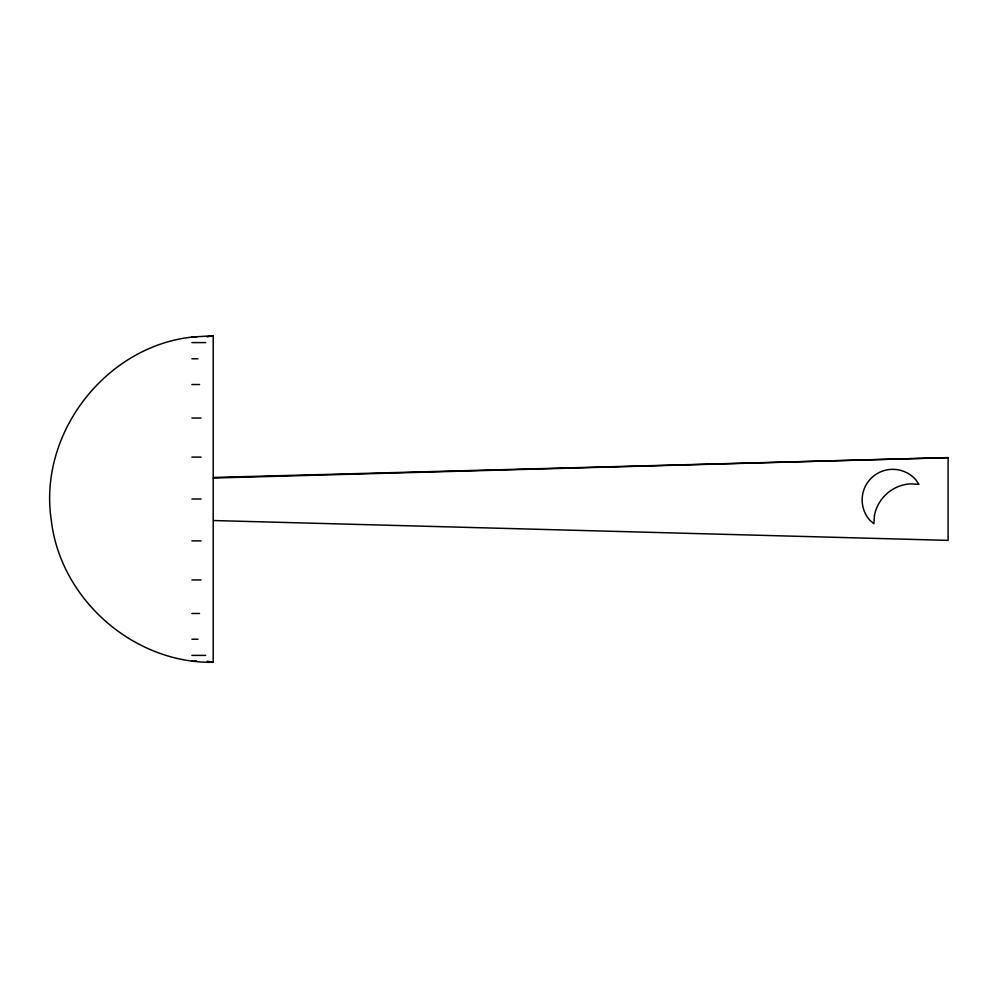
<?xml version="1.0" encoding="UTF-8"?>
<svg xmlns="http://www.w3.org/2000/svg" width="998" height="998" viewBox="0 0 998 998"><rect width="100%" height="100%" fill="white"/><g stroke="black" fill="none" stroke-linecap="round" stroke-linejoin="round"><path stroke-width="1.5" d="M191.89 337.087C105.114 346.655 38.086 434.018 51.297 520.32C60.429 599.374 133.632 663.57 213.21 662.31L213.21 335.69L191.89 337.087L196.494 337.087M207.185 336.813L213.21 335.69M213.21 478.042L948.1 457.633L948.1 540.367L213.672 520.544M213.672 477.456L948.1 457.633M191.89 342.601L205.675 342.601M191.89 358.781L198.016 358.781M191.89 384.517L199.55 384.517M191.89 418.05L201.085 418.05M191.89 457.096L201.085 457.096M191.89 499L201.085 499M191.89 540.904L201.085 540.904M191.89 579.95L201.085 579.95M191.89 613.483L199.55 613.483M191.89 639.219L198.016 639.219M191.89 655.399L205.675 655.399M191.89 660.913L196.494 660.913M207.185 661.187L213.21 662.31M874.448 515.317L873.886 523.763L869.72 520.095A30.626 30.626 0 0 1 872.614 476.882A30.626 30.626 0 0 1 915.815 479.789L918.896 484.404L910.376 483.843A39.234 39.234 0 0 0 874.448 515.317"/></g></svg>
